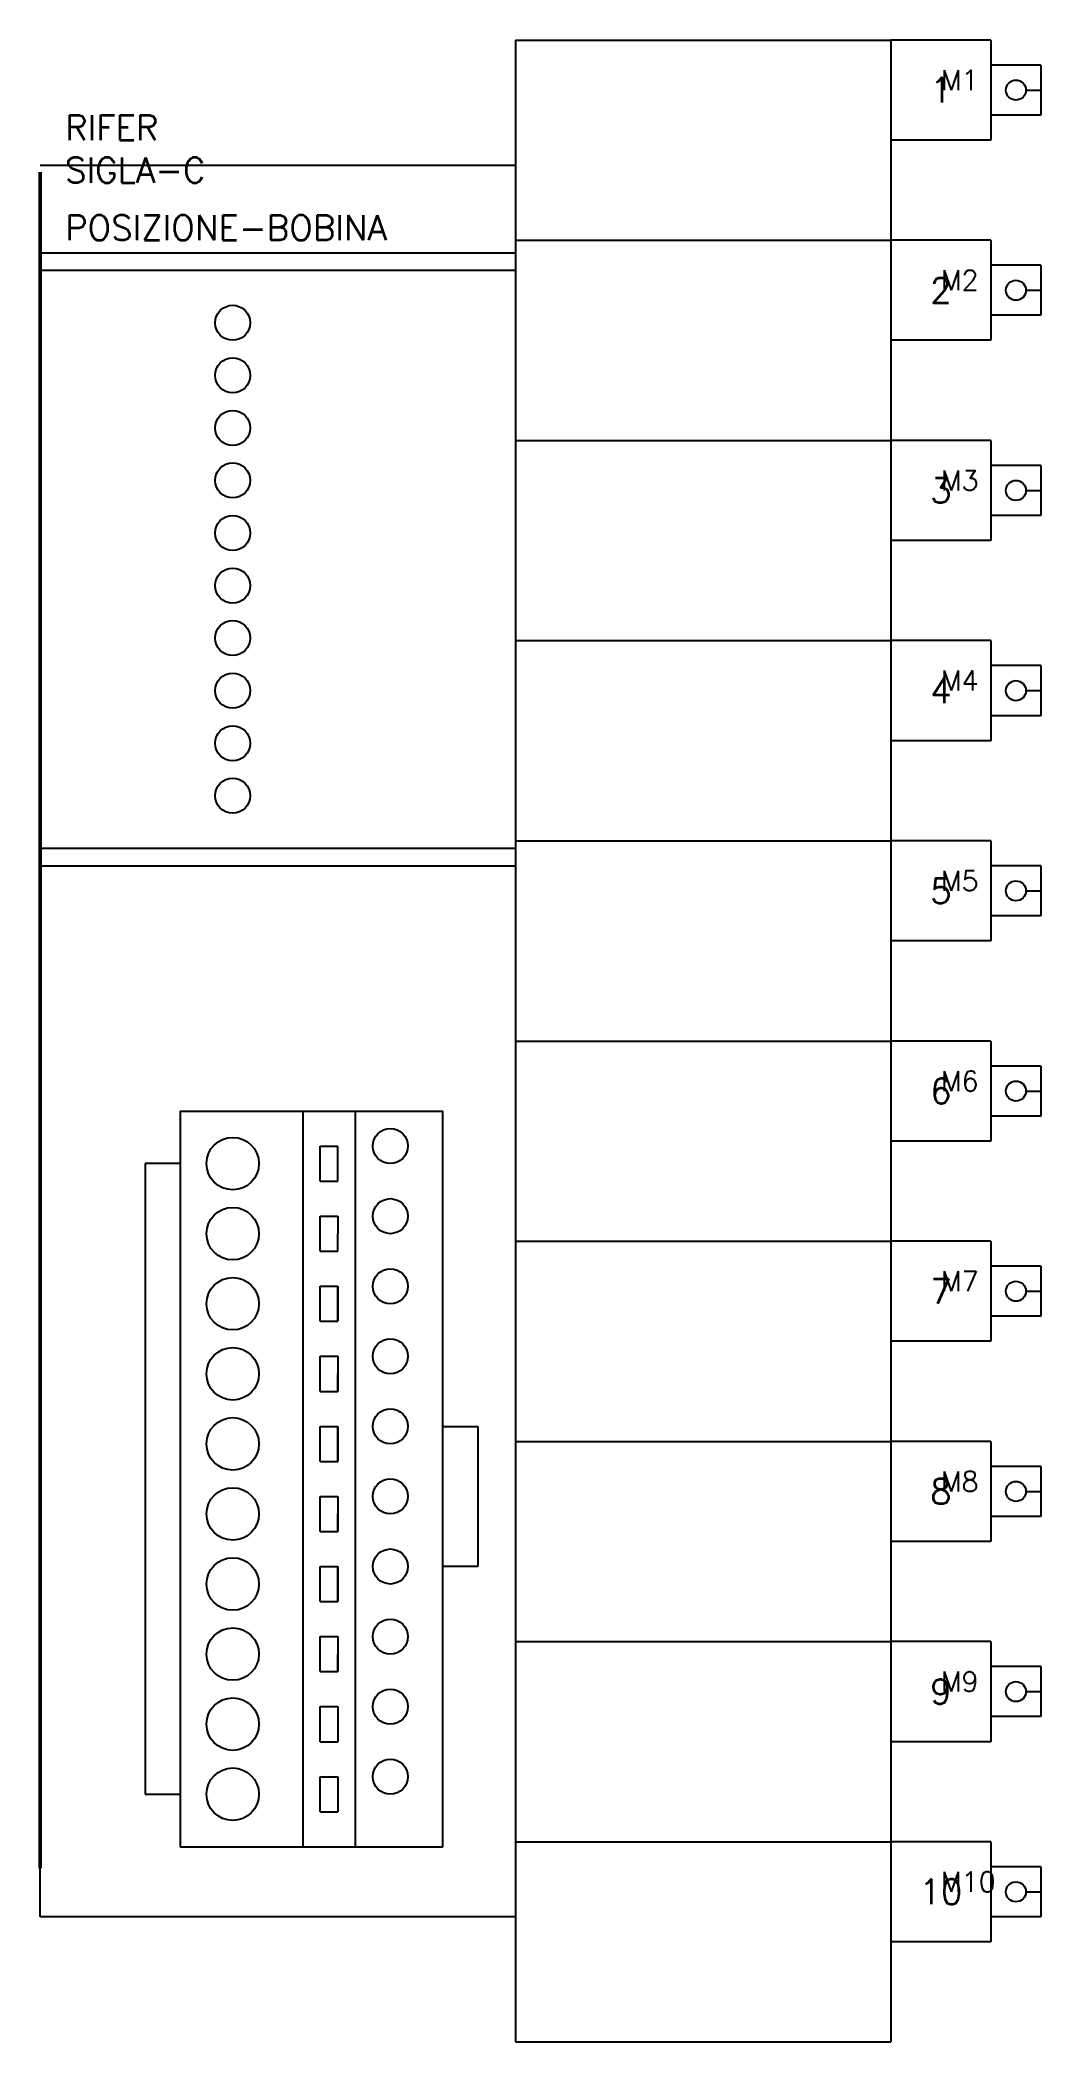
# Model space of a CAD drawing. Extents: x -85 to 15, y 0 to 200.
import ezdxf

# ---------------------------------------------------------------- set-up
doc = ezdxf.new("R2010")
doc.units = 0
doc.header["$LTSCALE"] = 4
doc.linetypes.add('CONTINUA', pattern=[0])
doc.layers.get('0').update_dxf_attribs({"linetype": 'CONTINUOUS'})
doc.layers.add('Sichtbar (ISO)', color=7, linetype='CONTINUOUS', lineweight=50)
doc.styles.get("Standard").update_dxf_attribs({"font": 'romans.shx'})

msp = doc.modelspace()

# ---------------------------------------------------------------- linework, layer by layer
at = {"linetype": 'CONTINUA'}
for p, q in [((-37.5, 200), (0, 200)), ((10, 200), (0, 200)), ((10, 200), (10, 190)), ((15, 197.5), (10, 197.5)), ((15, 192.5), (10, 192.5)), ((10, 190), (0, 190)), ((10, 180), (0, 180)), ((10, 180), (10, 170)), ((15, 177.5), (10, 177.5)), ((15, 172.5), (10, 172.5)), ((10, 170), (0, 170)), ((10, 160), (0, 160)), ((10, 160), (10, 150)), ((15, 157.5), (10, 157.5)), ((15, 152.5), (10, 152.5)), ((10, 150), (0, 150)), ((10, 140), (0, 140)), ((10, 140), (10, 130)), ((15, 137.5), (10, 137.5)), ((15, 132.5), (10, 132.5)), ((10, 130), (0, 130)), ((10, 120), (0, 120)), ((10, 120), (10, 110)), ((15, 117.5), (10, 117.5)), ((15, 112.5), (10, 112.5)), ((10, 110), (0, 110)), ((-37.5, 100), (0, 100)), ((10, 100), (0, 100)), ((10, 100), (10, 90)), ((15, 97.5), (10, 97.5)), ((15, 92.5), (10, 92.5)), ((10, 90), (0, 90)), ((10, 80), (0, 80)), ((10, 80), (10, 70)), ((15, 77.5), (10, 77.5)), ((15, 72.5), (10, 72.5)), ((10, 70), (0, 70)), ((10, 60), (0, 60)), ((10, 60), (10, 50)), ((15, 57.5), (10, 57.5)), ((15, 52.5), (10, 52.5)), ((10, 50), (0, 50)), ((10, 40), (0, 40)), ((10, 40), (10, 30)), ((15, 37.5), (10, 37.5)), ((15, 32.5), (10, 32.5)), ((10, 30), (0, 30)), ((10, 20), (0, 20)), ((10, 20), (10, 10)), ((15, 17.5), (10, 17.5)), ((15, 12.5), (10, 12.5)), ((10, 10), (0, 10)), ((-37.5, 0), (0, 0))]:
    msp.add_line(p, q, dxfattribs=at)
for p, q in [((-37.5, 200), (-37.5, 0)), ((0, 200), (0, 0)), ((15, 197.5), (15, 192.5)), ((13.5, 195), (15, 195)), ((-85, 187.5), (-37.5, 187.5)), ((-37.5, 180), (0, 180)), ((-85, 178.75), (-37.5, 178.75)), ((-85, 177), (-37.5, 177)), ((15, 177.5), (15, 172.5)), ((13.5, 175), (15, 175)), ((-37.5, 160), (0, 160)), ((15, 157.5), (15, 152.5)), ((13.5, 155), (15, 155)), ((-37.5, 140), (0, 140)), ((15, 137.5), (15, 132.5)), ((13.5, 135), (15, 135)), ((-37.5, 120), (0, 120)), ((-85, 119.25), (-37.5, 119.25)), ((-85, 117.5), (-37.5, 117.5)), ((15, 117.5), (15, 112.5)), ((13.5, 115), (15, 115)), ((15, 97.5), (15, 92.5)), ((13.5, 95), (15, 95)), ((-71, 93), (-71, 63.25)), ((-71, 93), (-44.75, 93)), ((-58.75, 93), (-58.75, 61.5)), ((-53.5, 93), (-53.5, 61.5)), ((-44.75, 63.25), (-44.75, 93)), ((-57, 89.5), (-55.25, 89.5)), ((-57, 86), (-57, 89.5)), ((-55.25, 86), (-55.25, 89.5)), ((-74.5, 87.75), (-74.5, 66.75)), ((-71, 87.75), (-74.5, 87.75)), ((-57, 86), (-55.25, 86)), ((-57, 80.75), (-57, 82.5)), ((-57, 82.5), (-55.25, 82.5)), ((-55.25, 82.5), (-55.25, 80.75)), ((-57, 79), (-57, 80.75)), ((-55.25, 79), (-55.25, 80.75)), ((-37.5, 80), (0, 80)), ((-71, 79), (-71, 49.25)), ((-58.75, 79), (-58.75, 47.5)), ((-57, 79), (-55.25, 79)), ((-53.5, 79), (-53.5, 47.5)), ((-44.75, 49.25), (-44.75, 79)), ((15, 77.5), (15, 72.5)), ((-57, 75.5), (-55.25, 75.5)), ((-57, 72), (-57, 75.5)), ((-57, 72), (-57, 75.5)), ((-57, 75.5), (-55.25, 75.5)), ((-55.25, 72), (-55.25, 75.5)), ((-55.25, 75.5), (-55.25, 72)), ((13.5, 75), (15, 75)), ((-74.5, 73.75), (-74.5, 52.75)), ((-57, 72), (-55.25, 72)), ((-57, 72), (-55.25, 72)), ((-57, 66.75), (-57, 68.5)), ((-57, 68.5), (-55.25, 68.5)), ((-57, 65), (-57, 68.5)), ((-57, 68.5), (-55.25, 68.5)), ((-55.25, 68.5), (-55.25, 66.75)), ((-55.25, 68.5), (-55.25, 65)), ((-57, 65), (-57, 66.75)), ((-55.25, 65), (-55.25, 66.75)), ((-71, 65), (-71, 35.25)), ((-58.75, 65), (-58.75, 33.5)), ((-57, 65), (-55.25, 65)), ((-57, 65), (-55.25, 65)), ((-53.5, 65), (-53.5, 33.5)), ((-44.75, 35.25), (-44.75, 65)), ((-71, 63.25), (-71, 61.5)), ((-44.75, 61.5), (-44.75, 63.25)), ((-57, 61.5), (-55.25, 61.5)), ((-57, 58), (-57, 61.5)), ((-57, 58), (-57, 61.5)), ((-57, 61.5), (-55.25, 61.5)), ((-55.25, 58), (-55.25, 61.5)), ((-55.25, 61.5), (-55.25, 58)), ((-44.75, 61.5), (-41.25, 61.5)), ((-41.25, 61.5), (-41.25, 47.5)), ((-37.5, 60), (0, 60)), ((-74.5, 59.75), (-74.5, 38.75)), ((-57, 58), (-55.25, 58)), ((-57, 58), (-55.25, 58)), ((15, 57.5), (15, 52.5)), ((-57, 52.75), (-57, 54.5)), ((-57, 54.5), (-55.25, 54.5)), ((-57, 51), (-57, 54.5)), ((-57, 54.5), (-55.25, 54.5)), ((-55.25, 54.5), (-55.25, 52.75)), ((-55.25, 54.5), (-55.25, 51)), ((13.5, 55), (15, 55)), ((-57, 51), (-57, 52.75)), ((-55.25, 51), (-55.25, 52.75)), ((-71, 51), (-71, 21.25)), ((-58.75, 51), (-58.75, 19.5)), ((-57, 51), (-55.25, 51)), ((-57, 51), (-55.25, 51)), ((-53.5, 51), (-53.5, 19.5)), ((-44.75, 21.25), (-44.75, 51)), ((-71, 49.25), (-71, 47.5)), ((-44.75, 47.5), (-44.75, 49.25)), ((-57, 47.5), (-55.25, 47.5)), ((-57, 44), (-57, 47.5)), ((-57, 44), (-57, 47.5)), ((-57, 47.5), (-55.25, 47.5)), ((-55.25, 44), (-55.25, 47.5)), ((-55.25, 47.5), (-55.25, 44)), ((-41.25, 47.5), (-44.75, 47.5)), ((-74.5, 45.75), (-74.5, 24.75)), ((-57, 44), (-55.25, 44)), ((-57, 44), (-55.25, 44)), ((-57, 38.75), (-57, 40.5)), ((-57, 40.5), (-55.25, 40.5)), ((-57, 37), (-57, 40.5)), ((-57, 40.5), (-55.25, 40.5)), ((-55.25, 40.5), (-55.25, 38.75)), ((-55.25, 40.5), (-55.25, 37)), ((-37.5, 40), (0, 40)), ((-57, 37), (-57, 38.75)), ((-55.25, 37), (-55.25, 38.75)), ((-57, 37), (-55.25, 37)), ((-57, 37), (-55.25, 37)), ((15, 37.5), (15, 32.5)), ((-71, 35.25), (-71, 33.5)), ((-44.75, 33.5), (-44.75, 35.25)), ((13.5, 35), (15, 35)), ((-57, 30), (-57, 33.5)), ((-57, 33.5), (-55.25, 33.5)), ((-55.25, 33.5), (-55.25, 30)), ((-57, 30), (-55.25, 30)), ((-57, 23), (-57, 26.5)), ((-57, 26.5), (-55.25, 26.5)), ((-55.25, 26.5), (-55.25, 23)), ((-74.5, 24.75), (-71, 24.75)), ((-57, 23), (-55.25, 23)), ((-71, 21.25), (-71, 19.5)), ((-44.75, 19.5), (-44.75, 21.25)), ((-37.5, 20), (0, 20)), ((-71, 19.5), (-44.75, 19.5)), ((-85, 12.5), (-85, 17.5)), ((15, 17.5), (15, 12.5)), ((13.5, 15), (15, 15)), ((-37.5, 12.5), (-85, 12.5))]:
    msp.add_line(p, q)
for centre in [(12.5, 195), (12.5, 175), (12.5, 155), (12.5, 135), (12.5, 115), (12.5, 95), (12.5, 75), (12.5, 55), (12.5, 35), (12.5, 15)]:
    msp.add_circle(centre, 1, dxfattribs=at)
for centre, radius in [((-65.75, 171.75), 1.75), ((-65.75, 166.5), 1.75), ((-65.75, 161.25), 1.75), ((-65.75, 156), 1.75), ((-65.75, 150.75), 1.75), ((-65.75, 145.5), 1.75), ((-65.75, 140.25), 1.75), ((-65.75, 135), 1.75), ((-65.75, 129.75), 1.75), ((-65.75, 124.5), 1.75), ((-65.75, 87.75), 2.62), ((-50, 89.5), 1.75), ((-50, 82.5), 1.75), ((-65.75, 80.75), 2.62), ((-65.75, 73.75), 2.62), ((-65.75, 73.75), 2.62), ((-50, 75.5), 1.75), ((-50, 75.5), 1.75), ((-50, 68.5), 1.75), ((-50, 68.5), 1.75), ((-65.75, 66.75), 2.62), ((-65.75, 66.75), 2.62), ((-65.75, 59.75), 2.62), ((-65.75, 59.75), 2.62), ((-50, 61.5), 1.75), ((-50, 61.5), 1.75), ((-50, 54.5), 1.75), ((-50, 54.5), 1.75), ((-65.75, 52.75), 2.62), ((-65.75, 52.75), 2.62), ((-65.75, 45.75), 2.62), ((-65.75, 45.75), 2.62), ((-50, 47.5), 1.75), ((-50, 47.5), 1.75), ((-50, 40.5), 1.75), ((-50, 40.5), 1.75), ((-65.75, 38.75), 2.62), ((-65.75, 38.75), 2.62), ((-65.75, 31.75), 2.62), ((-50, 33.5), 1.75), ((-50, 26.5), 1.75), ((-65.75, 24.75), 2.62)]:
    msp.add_circle(centre, radius)
at = {"layer": 'Sichtbar (ISO)'}
for p, q in [((-85, 184.8), (-85, 186.8)), ((-85, 184.8), (-85, 184.43)), ((-85, 183.7), (-85, 184.72)), ((-85, 184.23), (-85, 184.43)), ((-85, 184.23), (-85, 184.22)), ((-85, 184.22), (-85, 183.08)), ((-85, 183.7), (-85, 183.33)), ((-85, 183.13), (-85, 183.33)), ((-85, 183.13), (-85, 183.12)), ((-85, 183.12), (-85, 181.98)), ((-85, 181.87), (-85, 183.08)), ((-85, 180.77), (-85, 181.98)), ((-85, 181.87), (-85, 178.34)), ((-85, 180.77), (-85, 177.24)), ((-85, 175.72), (-85, 178.34)), ((-85, 174.62), (-85, 177.24)), ((-85, 175.72), (-85, 174.8)), ((-85, 174.8), (-85, 150.62)), ((-85, 174.62), (-85, 173.7)), ((-85, 173.7), (-85, 130.26)), ((-85, 150.62), (-85, 149.48)), ((-85, 148.27), (-85, 149.48)), ((-85, 148.27), (-85, 144.74)), ((-85, 142.12), (-85, 144.74)), ((-85, 142.12), (-85, 141.2)), ((-85, 141.2), (-85, 127.04)), ((-85, 130.26), (-85, 128.8)), ((-85, 128.8), (-85, 115.46)), ((-85, 122.96), (-85, 118.62)), ((-85, 118.62), (-85, 117.48)), ((-85, 116.27), (-85, 117.48)), ((-85, 116.27), (-85, 112.74)), ((-85, 115.46), (-85, 114)), ((-85, 114), (-85, 80.06)), ((-85, 110.12), (-85, 112.74)), ((-85, 110.12), (-85, 109.2)), ((-85, 109.2), (-85, 95.04)), ((-85, 90.96), (-85, 81.82)), ((-85, 81.82), (-85, 80.68)), ((-85, 79.47), (-85, 80.68)), ((-85, 80.06), (-85, 78.6)), ((-85, 79.47), (-85, 75.94)), ((-85, 78.6), (-85, 45.06)), ((-85, 73.32), (-85, 75.94)), ((-85, 73.32), (-85, 72.4)), ((-85, 72.4), (-85, 58.24)), ((-85, 54.16), (-85, 45.02)), ((-85, 45.06), (-85, 43.6)), ((-85, 45.02), (-85, 43.88)), ((-85, 42.67), (-85, 43.88)), ((-85, 42.67), (-85, 39.14)), ((-85, 36.52), (-85, 39.14)), ((-85, 36.52), (-85, 35.6)), ((-85, 35.6), (-85, 21.44))]:
    msp.add_line(p, q, dxfattribs=at)
for points in [[(-85, 122.96), (-85, 125), (-85, 127.04)], [(-85, 90.96), (-85, 93), (-85, 95.04)], [(-85, 54.16), (-85, 56.2), (-85, 58.24)], [(-85, 17.36), (-85, 19.4), (-85, 21.44)]]:
    msp.add_rational_spline(points, [1, 1.08, 1], degree=2, dxfattribs=at)

# ---------------------------------------------------------------- texts
at = {"linetype": 'CONTINUA', "char_height": 2.5, "attachment_point": 5}
for s, insert in [('1', (5, 195)), ('2', (5, 175)), ('3', (5, 155)), ('4', (5, 135)), ('5', (5, 115)), ('6', (5, 95)), ('7', (5, 75)), ('8', (5, 55)), ('9', (5, 35)), ('10', (5, 15))]:
    msp.add_mtext_dynamic_manual_height_columns(s, width=10, gutter_width=1, heights=[9], dxfattribs=dict(at, insert=insert))
at = {"color": 4, "flags": 8}
for tag, p in [('M1', (5, 195)), ('M2', (5, 175)), ('M3', (5, 155)), ('M4', (5, 135)), ('M5', (5, 115)), ('M6', (5, 95)), ('M7', (5, 75)), ('M8', (5, 55)), ('M9', (5, 35)), ('M10', (5, 15))]:
    msp.add_attdef(tag, p, '', height=2, dxfattribs=at)
at = {"flags": 9}
for tag, p, s, height in [('F1', (15, 195), '', 0.00001), ('F2', (15, 175), '', 0.00001), ('F3', (15, 155), '', 0.00001), ('F4', (15, 135), '', 0.00001), ('F5', (15, 115), '', 0.00001), ('F6', (15, 95), '', 0.00001), ('F7', (15, 75), '', 0.00001), ('F8', (15, 55), '', 0.00001), ('F9', (15, 35), '', 0.00001), ('F10', (15, 15), '', 0.00001), ('TIPOSIG', (0, 0), '4', 0.00000001), ('POSIZIONE-C', (0, 0), '', 0.00000001), ('T-CONTATTO', (0, 0), '', 0.00000001), ('DESCRIZIONE-C', (0, 0), '', 0.00000001)]:
    msp.add_attdef(tag, p, s, height=height, dxfattribs=at)
at = {"color": 3}
for tag, p, s, flags in [('RIFER', (-82.5, 190), 'RIFER ?', 8), ('SIGLA-C', (-82.5, 185.75), 'SIGLA ?', 9)]:
    msp.add_attdef(tag, p, s, height=2.5, dxfattribs=dict(at, flags=flags))
msp.add_attdef('POSIZIONE-BOBINA', (-82.5, 180), '', height=2.5, dxfattribs=at)

doc.saveas('drawing.dxf')
